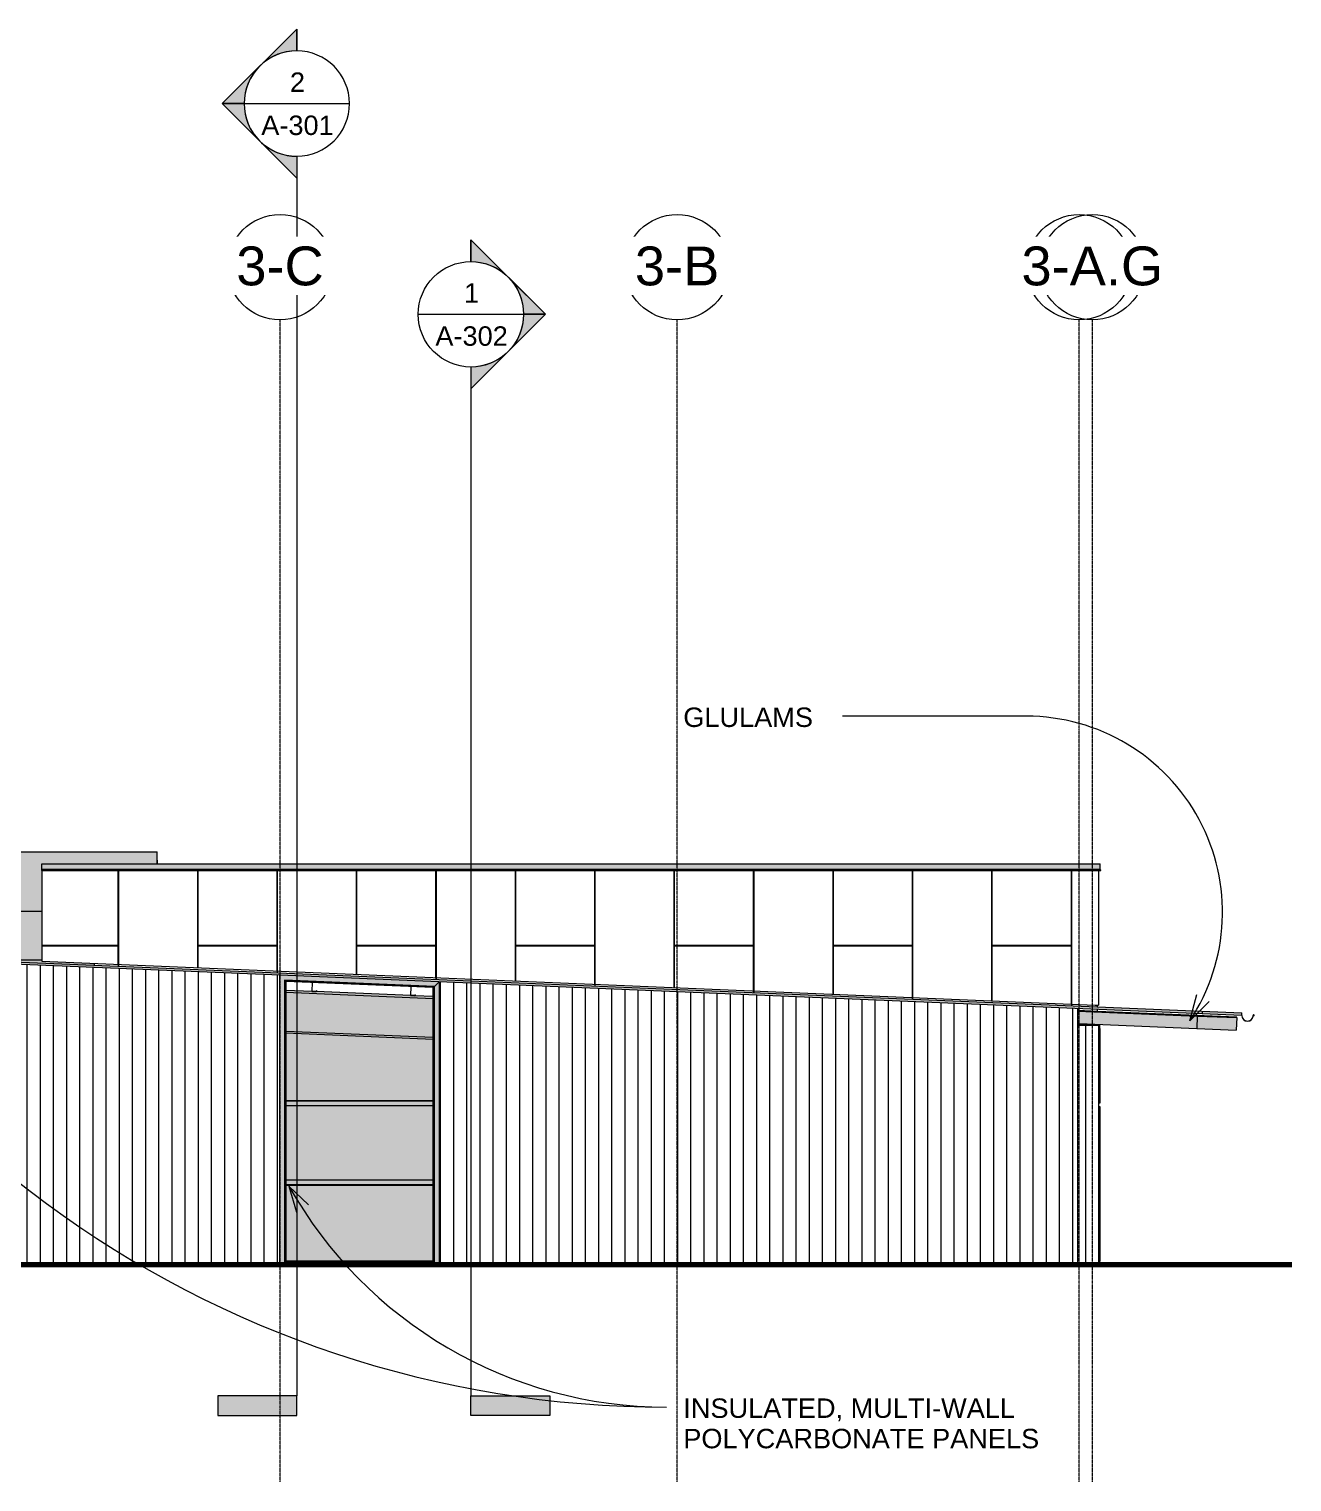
# Model space of a CAD drawing. Header units: inches. Extents: x 20478 to 36684, y -248 to 750.
# Drawn here: x 35917 to 36684, y -132 to 750 of the extents above; entities that cross this region are included whole.
import ezdxf

# ---------------------------------------------------------------- set-up
doc = ezdxf.new("R2010")
doc.units = ezdxf.units.IN
doc.header["$MEASUREMENT"] = 0
doc.linetypes.add('Grid Line 1_2_', pattern=[0.875, 0.5, -0.125, 0.125, -0.125])
for name, color, linetype, lineweight in [('A-CLNG', 13, 'Continuous', 13), ('A-GLAZ-CWMG', 51, 'Continuous', 9), ('A-ROOF', 132, 'Continuous', 13), ('A-ROOF-OTLN', 132, 'Continuous', 9), ('A-WALL', 113, 'Continuous', 13), ('A-WALL-PATT', 111, 'Continuous', 13), ('C-TOPO', 7, 'Continuous', 9), ('G-ANNO-SYMB', 111, 'Continuous', 9), ('G-ANNO-TEXT', 231, 'Continuous', 9), ('I-WALL', 2, 'Continuous', 13), ('L-SITE-WALL', 31, 'Continuous', 13), ('M-EQPM', 50, 'Continuous', 9), ('S-BEAM', 12, 'Continuous', 9), ('S-COLS', 52, 'Continuous', 9), ('S-GRID', 1, 'Continuous', 9), ('S-GRID-IDEN', 1, 'Continuous', 9)]:
    doc.layers.add(name, color=color, linetype=linetype, lineweight=lineweight)
doc.styles.add('Arial', font='arial.ttf', dxfattribs={"height": 23.60479})
doc.styles.add('Arial_1', font='arial.ttf', dxfattribs={"height": 11.802395})
pattern_1 = [(90, (-80696.909, 0), (-8, 5e-16), [])]

# ---------------------------------------------------------------- blocks, each defined once
blk = doc.blocks.new('Rectangular Mullion - Exterior 2_ x 4_5_-1146643-Elevation - North')
at = {"layer": 'A-GLAZ-CWMG'}
blk.add_hatch(color=256, dxfattribs=at).paths.add_polyline_path([(-22057.02, 143.5), (-22057.02, 145.5), (-22057.89, 145.5), (-22057.89, 143.5)], flags=0)
for p, q in [((-22057.02, 145.5), (-22057.89, 145.5)), ((-22057.89, 143.5), (-22057.02, 143.5)), ((-22057.02, 143.5), (-22057.02, 145.5))]:
    blk.add_line(p, q, dxfattribs=at)
blk = doc.blocks.new('W-Wide Flange - 8_ WIDE-1169469-Elevation - North')
at = {"layer": 'S-BEAM'}
for points in [[(-22462.14, 161.45), (-22462.14, 162.81), (-22551.64, 166.54), (-22551.64, 165.18), (-22472.8, 161.9)], [(-22462.14, 160.56), (-22462.14, 161.45), (-22551.64, 165.15), (-22551.64, 164.29), (-22493.31, 161.86)], [(-22462.14, 139.04), (-22462.14, 160.56), (-22551.64, 164.29), (-22551.64, 142.77), (-22493.31, 140.34)], [(-22462.14, 138.15), (-22462.14, 139.04), (-22551.64, 142.77), (-22551.64, 141.88), (-22493.31, 139.45)], [(-22462.14, 136.79), (-22462.14, 138.15), (-22551.64, 141.88), (-22551.64, 140.52), (-22493.31, 138.09)]]:
    blk.add_hatch(color=256, dxfattribs=at).paths.add_polyline_path(points, flags=0)
for p, q in [((-22535.62, 165.87), (-22551.64, 166.54)), ((-22462.14, 161.45), (-22551.64, 165.18)), ((-22475.67, 163.38), (-22533.26, 165.78)), ((-22462.14, 162.81), (-22473.31, 163.28)), ((-22551.64, 141.88), (-22462.14, 138.15)), ((-22462.14, 136.79), (-22551.64, 140.52))]:
    blk.add_line(p, q, dxfattribs=at)
blk = doc.blocks.new('Girt_Z - 8_D-1164392-Elevation - North')
at = {"layer": 'S-BEAM'}
h = blk.add_hatch(color=256, dxfattribs=at)
h.paths.add_polyline_path([(-22533.26, 165.78), (-22532.75, 166.33), (-22532.83, 166.4), (-22533.3, 165.89), (-22535.75, 165.93), (-22535.62, 165.87)], flags=0)
h.paths.add_polyline_path([(-22535.75, 165.93), (-22535.67, 166.01), (-22535.8, 166.07)], flags=0)
h.paths.add_polyline_path([(-22535.69, 166.06), (-22535.51, 171.25), (-22535.59, 171.26), (-22535.8, 166.07)], flags=0)
for p, q in [((-22535.59, 171.26), (-22535.8, 166.07)), ((-22535.69, 166.06), (-22535.48, 171.25)), ((-22533.3, 165.89), (-22535.62, 165.98)), ((-22535.62, 165.87), (-22533.26, 165.78)), ((-22532.83, 166.4), (-22533.3, 165.89)), ((-22533.26, 165.78), (-22532.75, 166.33)), ((-22532.75, 166.33), (-22532.83, 166.4))]:
    blk.add_line(p, q, dxfattribs=at)
for radius, end in [(0.188, 267.61406), (0.0782, 264.57169)]:
    blk.add_arc((-22535.61, 166.06), radius, 177.61406, end, dxfattribs=at)
blk = doc.blocks.new('Carrier_48TC_Standard_Efficiency_Gas_Heat_Electric_Cooling_Packaged_Rooftop_Unit_3_to_15_nominal_tons - 15 ton 48TC__16-873539-Elevation - North')
at = {"layer": 'M-EQPM'}
for points in [[(-22742.2, 193.33), (-22742.2, 214.73), (-22699.77, 214.73), (-22699.77, 243.5), (-22629.83, 243.5), (-22629.83, 250.7), (-22745.7, 250.7), (-22745.7, 193.33)], [(-22629.7, 243.5), (-22629.7, 245.58), (-22629.83, 245.58), (-22629.83, 243.5)], [(-22742.2, 184.99), (-22742.2, 197.08), (-22745.7, 197.08), (-22745.7, 185.14), (-22744.36, 185.08)]]:
    blk.add_hatch(color=256, dxfattribs=at).paths.add_polyline_path(points, flags=0)
for p, q in [((-22745.7, 250.7), (-22629.83, 250.7)), ((-22745.7, 193.33), (-22745.7, 250.7)), ((-22629.83, 243.5), (-22629.83, 250.7)), ((-22629.83, 245.58), (-22629.7, 245.58)), ((-22629.7, 245.58), (-22629.7, 243.5)), ((-22745.7, 197.08), (-22742.2, 197.08)), ((-22745.7, 185.14), (-22745.7, 197.08)), ((-22742.2, 193.33), (-22745.7, 193.33))]:
    blk.add_line(p, q, dxfattribs=at)
blk = doc.blocks.new('Carrier_48TC_Standard_Efficiency_Gas_Heat_Electric_Cooling_Packaged_Rooftop_Unit_3_to_15_nominal_tons - 5 ton 48TC__06-873527-Elevation - North')
at = {"layer": 'M-EQPM'}
for points in [[(-22667.83, 181.89), (-22667.83, 182.89), (-22699.77, 184.22), (-22699.77, 214.73), (-22742.2, 214.73), (-22742.2, 184.99), (-22683.38, 182.54)], [(-22667.83, 181.89), (-22667.83, 182.89), (-22699.77, 184.22), (-22699.77, 185.1), (-22742.2, 185.08), (-22742.2, 184.99), (-22683.38, 182.54)]]:
    blk.add_hatch(color=256, dxfattribs=at).paths.add_polyline_path(points, flags=0)
for p, q in [((-22742.2, 214.73), (-22699.77, 214.73)), ((-22742.2, 184.99), (-22742.2, 214.73)), ((-22742.2, 185.1), (-22699.77, 185.1)), ((-22742.2, 184.99), (-22742.2, 185.1)), ((-22667.83, 181.89), (-22667.83, 182.89)), ((-22667.83, 181.89), (-22667.83, 182.89))]:
    blk.add_line(p, q, dxfattribs=at)
blk = doc.blocks.new('Rectangular Mullion - Profile_Polycarbonate_Lower-1037133-Elevation - North')
at = {"layer": 'A-GLAZ-CWMG'}
for points in [[(-22493.31, 1.99), (-22462.14, 1.99), (-22462.14, 2.24), (-22551.64, 2.24), (-22551.64, 1.99)], [(-22493.31, 1.46), (-22462.14, 1.46), (-22462.14, 1.99), (-22551.64, 1.99), (-22551.64, 1.46)], [(-22493.31, 0), (-22462.14, 0), (-22462.14, 1.46), (-22551.64, 1.46), (-22551.64, 0)]]:
    blk.add_hatch(color=256, dxfattribs=at).paths.add_polyline_path(points, flags=0)
for p, q in [((-22551.64, 1.99), (-22551.64, 2.24)), ((-22551.64, 2.24), (-22462.14, 2.24)), ((-22551.64, 1.99), (-22462.14, 1.99)), ((-22551.64, 0), (-22551.64, 1.46)), ((-22551.64, 1.46), (-22462.14, 1.46)), ((-22462.14, 2.24), (-22462.14, 1.99)), ((-22462.14, 1.46), (-22462.14, 0))]:
    blk.add_line(p, q, dxfattribs=at)
blk = doc.blocks.new('Rectangular Mullion - Profile_Polycarbonate_Upper and left-1163908-Elevation - North')
at = {"layer": 'A-GLAZ-CWMG'}
for points in [[(-22552.43, 0), (-22552.43, 172.75), (-22555.27, 175.7), (-22555.27, 0)], [(-22551.89, 0), (-22551.89, 172.19), (-22552.43, 172.75), (-22552.43, 0)], [(-22551.64, 0), (-22551.64, 171.92), (-22551.89, 172.19), (-22551.89, 0)]]:
    blk.add_hatch(color=256, dxfattribs=at).paths.add_polyline_path(points, flags=0)
for p, q in [((-22552.43, 172.75), (-22552.43, 0)), ((-22551.89, 172.19), (-22551.89, 0)), ((-22551.64, 171.92), (-22551.64, 1.46))]:
    blk.add_line(p, q, dxfattribs=at)
blk = doc.blocks.new('Rectangular Mullion - Profile_Polycarbonate_right-1163909-Elevation - North')
at = {"layer": 'A-GLAZ-CWMG'}
for points in [[(-22462.14, 0), (-22461.89, 0), (-22461.89, 168.43), (-22462.14, 168.2), (-22462.14, 1.46)], [(-22461.89, 0), (-22461.35, 0), (-22461.35, 168.95), (-22461.89, 168.43), (-22461.89, 76.49)], [(-22458.52, 0), (-22458.52, 171.67), (-22461.35, 168.95), (-22461.35, 0)]]:
    blk.add_hatch(color=256, dxfattribs=at).paths.add_polyline_path(points, flags=0)
for p, q in [((-22461.89, 168.43), (-22462.14, 168.2)), ((-22462.14, 1.46), (-22462.14, 168.2)), ((-22461.35, 168.95), (-22461.89, 168.43)), ((-22461.89, 0), (-22461.89, 168.43)), ((-22458.52, 171.67), (-22461.35, 168.95)), ((-22461.35, 0), (-22461.35, 168.95))]:
    blk.add_line(p, q, dxfattribs=at)
blk = doc.blocks.new('Rectangular Mullion - Profile_Polycarbonate_Upper and left-1163910-Elevation - North')
at = {"layer": 'A-GLAZ-CWMG'}
for points in [[(-22461.35, 168.95), (-22458.52, 171.67), (-22555.27, 175.7), (-22552.43, 172.75), (-22493.31, 170.28)], [(-22461.89, 168.43), (-22461.35, 168.95), (-22552.43, 172.75), (-22551.89, 172.19), (-22462.14, 168.45)], [(-22462.14, 168.2), (-22461.89, 168.43), (-22551.89, 172.19), (-22551.64, 171.92), (-22480.28, 168.95)]]:
    blk.add_hatch(color=256, dxfattribs=at).paths.add_polyline_path(points, flags=0)
for p, q in [((-22461.35, 168.95), (-22552.43, 172.75)), ((-22461.89, 168.43), (-22551.89, 172.19)), ((-22462.14, 168.2), (-22551.64, 171.92)), ((-22462.14, 168.2), (-22461.89, 168.43)), ((-22461.89, 168.43), (-22461.35, 168.95)), ((-22461.35, 168.95), (-22458.52, 171.67))]:
    blk.add_line(p, q, dxfattribs=at)
blk = doc.blocks.new('Girt_C - 8_D-1076703-Elevation - North')
at = {"layer": 'S-BEAM'}
for points in [[(-22462.14, 51.12), (-22462.14, 51.3), (-22551.64, 51.25), (-22551.64, 51.12), (-22493.31, 51.12)], [(-22493.31, 48.75), (-22462.14, 48.75), (-22462.14, 51.12), (-22551.64, 51.12), (-22551.64, 48.75)], [(-22493.31, 48.27), (-22462.14, 48.27), (-22462.14, 48.75), (-22551.64, 48.75), (-22551.64, 48.27)]]:
    blk.add_hatch(color=256, dxfattribs=at).paths.add_polyline_path(points, flags=0)
for p, q in [((-22551.89, 51.3), (-22552.43, 51.3)), ((-22462.14, 51.3), (-22551.64, 51.3)), ((-22551.64, 48.75), (-22462.14, 48.75)), ((-22551.64, 48.27), (-22462.14, 48.27)), ((-22461.35, 51.3), (-22461.89, 51.3))]:
    blk.add_line(p, q, dxfattribs=at)
blk = doc.blocks.new('Girt_C - 8_D-1116926-Elevation - North')
at = {"layer": 'S-BEAM'}
for points in [[(-22493.31, 99.25), (-22462.14, 99.25), (-22462.14, 99.73), (-22551.64, 99.73), (-22551.64, 99.25)], [(-22493.31, 96.88), (-22462.14, 96.88), (-22462.14, 99.25), (-22551.64, 99.25), (-22551.64, 96.88)], [(-22551.64, 96.7), (-22462.14, 96.75), (-22462.14, 96.88), (-22551.64, 96.88), (-22551.64, 96.73)]]:
    blk.add_hatch(color=256, dxfattribs=at).paths.add_polyline_path(points, flags=0)
for p, q in [((-22551.64, 99.73), (-22462.14, 99.73)), ((-22462.14, 99.25), (-22551.64, 99.25)), ((-22552.43, 96.7), (-22551.89, 96.7)), ((-22551.64, 96.7), (-22462.14, 96.7)), ((-22461.89, 96.7), (-22461.35, 96.7))]:
    blk.add_line(p, q, dxfattribs=at)
blk = doc.blocks.new('Rectangular Mullion - Exterior 2_ x 4_5_-1146647-Elevation - North')
at = {"layer": 'A-GLAZ-CWMG'}
blk.add_hatch(color=256, dxfattribs=at).paths.add_polyline_path([(-22057.02, 0), (-22057.02, 2), (-22057.89, 2), (-22057.89, 0)], flags=0)
for p, q in [((-22057.02, 2), (-22057.89, 2)), ((-22057.02, 0), (-22057.02, 2))]:
    blk.add_line(p, q, dxfattribs=at)
blk = doc.blocks.new('Rectangular Mullion - Exterior 2_ x 4_5_-1115231-Elevation - North')
at = {"layer": 'A-GLAZ-CWMG'}
blk.add_hatch(color=256, dxfattribs=at).paths.add_polyline_path([(-22057.02, 2), (-22057.02, 96), (-22057.89, 96), (-22057.89, 2)], flags=0)
for p, q in [((-22057.89, 96), (-22057.02, 96)), ((-22057.02, 96), (-22057.02, 2)), ((-22057.02, 2), (-22057.89, 2))]:
    blk.add_line(p, q, dxfattribs=at)
blk = doc.blocks.new('Rectangular Mullion - Exterior 2_ x 4_5_-1142334-Elevation - North')
at = {"layer": 'A-GLAZ-CWMG'}
blk.add_hatch(color=256, dxfattribs=at).paths.add_polyline_path([(-22057.02, 98), (-22057.02, 143.5), (-22057.89, 143.48), (-22057.89, 98)], flags=0)
for p, q in [((-22057.89, 143.5), (-22057.02, 143.5)), ((-22057.02, 143.5), (-22057.02, 98)), ((-22057.02, 98), (-22057.89, 98))]:
    blk.add_line(p, q, dxfattribs=at)
blk = doc.blocks.new('Dimension Lumber - 5_5 x 7_5 Glulam-1165141-Elevation - North')
at = {"layer": 'S-BEAM'}
blk.add_hatch(color=256, dxfattribs=at).paths.add_polyline_path([(-21974.22, 142.48), (-21973.91, 149.98), (-21997.91, 150.98), (-21998.22, 143.48), (-21997.91, 143.47)], flags=0)
for p, q in [((-21997.91, 150.98), (-21973.91, 149.98)), ((-21998.22, 143.48), (-21974.22, 142.48)), ((-21973.91, 149.98), (-21974.22, 142.48))]:
    blk.add_line(p, q, dxfattribs=at)
blk = doc.blocks.new('Dimension Lumber - 5_5 x 7_5 Glulam-1165140-Elevation - North')
at = {"layer": 'S-BEAM'}
blk.add_hatch(color=256, dxfattribs=at).paths.add_polyline_path([(-21998.22, 143.48), (-21997.91, 150.98), (-22070.39, 154), (-22070.39, 146.49), (-22009.49, 143.95)], flags=0)
for p, q in [((-22070.39, 154), (-21997.91, 150.98)), ((-21997.91, 150.98), (-21998.22, 143.48)), ((-22070.39, 146.49), (-22070.07, 146.48)), ((-22069.64, 146.46), (-21998.22, 143.48))]:
    blk.add_line(p, q, dxfattribs=at)
blk = doc.blocks.new('Section - 3_32_ x 3_8_-18514-Elevation - North')
at = {"layer": 'G-ANNO-SYMB'}
blk.add_hatch(color=256, dxfattribs=at).paths.add_polyline_path([(-24196.84, -79.66), (-24148.84, -79.66), (-24148.84, -91.66), (-24196.84, -91.66)], flags=0)
for p, q in [((-24196.84, -79.66), (-24196.84, -91.66)), ((-24148.84, -79.66), (-24196.84, -79.66)), ((-24148.84, -91.66), (-24148.84, -79.66)), ((-24196.84, -91.66), (-24148.84, -91.66))]:
    blk.add_line(p, q, dxfattribs=at)
blk = doc.blocks.new('Section - Section Head - Filled-1526-Elevation - North')
at = {"layer": 'G-ANNO-SYMB'}
h = blk.add_hatch(color=256, dxfattribs=at)
edge = h.paths.add_edge_path(flags=0)
edge.add_arc((-24148.84, 577.16), 32.04, 90, 132.0784, ccw=False)
edge.add_line((-24148.84, 609.2), (-24148.84, 622.41))
edge.add_line((-24148.84, 622.41), (-24170.31, 600.94))
h = blk.add_hatch(color=256, dxfattribs=at)
edge = h.paths.add_edge_path(flags=0)
edge.add_line((-24171.46, 599.78), (-24194.09, 577.16))
edge.add_line((-24194.09, 577.16), (-24180.84, 577.16))
edge.add_arc((-24148.84, 577.16), 32, 135, 180, ccw=False)
h = blk.add_hatch(color=256, dxfattribs=at)
edge = h.paths.add_edge_path(flags=0)
edge.add_arc((-24148.84, 577.16), 32, 180, 225, ccw=False)
edge.add_line((-24180.84, 577.16), (-24194.09, 577.16))
edge.add_line((-24194.09, 577.16), (-24171.46, 554.53))
h = blk.add_hatch(color=256, dxfattribs=at)
edge = h.paths.add_edge_path(flags=0)
edge.add_line((-24170.31, 553.37), (-24148.84, 531.9))
edge.add_line((-24148.84, 531.9), (-24148.84, 545.12))
edge.add_arc((-24148.84, 577.16), 32.04, 227.9216, 270, ccw=False)
for p, q in [((-24194.09, 577.16), (-24148.84, 622.41)), ((-24170.31, 600.94), (-24148.84, 622.41)), ((-24148.84, 609.16), (-24148.84, 622.41)), ((-24148.84, 622.41), (-24148.84, 609.2)), ((-24194.09, 577.16), (-24171.46, 599.78)), ((-24194.09, 577.16), (-24148.84, 531.9)), ((-24180.84, 577.16), (-24194.09, 577.16)), ((-24171.46, 554.53), (-24194.09, 577.16)), ((-24194.09, 577.16), (-24180.84, 577.16)), ((-24148.84, 531.9), (-24170.31, 553.37)), ((-24148.84, 545.16), (-24148.84, 531.9)), ((-24148.84, 545.12), (-24148.84, 531.9))]:
    blk.add_line(p, q, dxfattribs=at)
for radius, start, end in [(32, 90, 270), (32.04, 90, 132.0784), (32, 270, 90), (32, 135, 180), (32, 180, 225), (32.04, 227.9216, 270)]:
    blk.add_arc((-24148.84, 577.16), radius, start, end, dxfattribs=at)
blk = doc.blocks.new('Grid - Grid Head - Circle-14747-Elevation - North')
at = {"layer": 'S-GRID-IDEN'}
blk.add_circle((-23085.89, 605.76), 32, dxfattribs=at)

msp = doc.modelspace()

# ---------------------------------------------------------------- hatches: boundary and pattern name
at = {"layer": 'A-ROOF', "lineweight": 5}
for points in [[(36629.754, 152.35156), (36629.754, 153.85286), (35830.754, 187.14453), (35830.754, 185.64323), (36615.15459, 152.95987)], [(36653.754, 151.35156), (36653.754, 152.85286), (36629.754, 153.85286), (36629.754, 152.35156)]]:
    msp.add_hatch(color=256, dxfattribs=at).paths.add_polyline_path(points, flags=0)
at = {"layer": 'A-ROOF-OTLN'}
msp.add_hatch(color=256, dxfattribs=at).paths.add_polyline_path([(36657.254, 147.85156), (36658.15986, 147.97082), (36659.004, 148.32047), (36659.72887, 148.87669), (36660.28509, 149.60156), (36660.63474, 150.44569), (36660.754, 151.35156), (36660.6915, 151.35156), (36660.57437, 150.46187), (36660.23096, 149.63281), (36659.68468, 148.92088), (36658.97275, 148.3746), (36658.14369, 148.03119), (36657.254, 147.91406), (36656.36431, 148.03119), (36655.53525, 148.3746), (36654.82332, 148.92088), (36654.27704, 149.63281), (36653.93363, 150.46187), (36653.8165, 151.35156), (36653.754, 151.35156), (36653.87326, 150.44569), (36654.22291, 149.60156), (36654.77912, 148.87669), (36655.504, 148.32047), (36656.34813, 147.97082)], flags=0)
at = {"layer": 'A-WALL', "lineweight": 5}
for points in [[(35924.879, 240), (36567.754, 240), (36567.754, 243.5), (35924.879, 243.5)], [(35924.879, 239.5), (36568.254, 239.5), (36567.6915, 240), (35924.879, 240)]]:
    msp.add_hatch(color=256, dxfattribs=at).paths.add_polyline_path(points, flags=0)
at = {"layer": 'A-WALL-PATT', "lineweight": 9}
h = msp.add_hatch(dxfattribs=at)
h.set_pattern_fill('FP_27', color=256, style=0, pattern_type=2)
h.set_pattern_definition([(90, (-81228.16, 677.25), (-193, -193), [48, -145]), (180, (-81228.16, 677.25), (-2e-14, -193), [96.25, -96.75]), (270, (-81324.4, 725.25), (-193, -193), [48, -145]), (180, (-81228.16, 725.25), (-2e-14, -193), [96.25, -96.75]), (270, (-81324.66, 725.25), (-193, -193), [48, -145]), (180, (-81324.66, 725.25), (-2e-14, -193), [96.25, -96.75]), (90, (-81420.9, 677.25), (-193, -193), [48, -145]), (180, (-81324.66, 677.25), (-2e-14, -193), [96.25, -96.75]), (90, (-81276.16, 725.5), (-193, -193), [48, -145]), (180, (-81227.9, 725.5), (-2e-14, -193), [48.25, -144.75]), (180, (-81227.9, 773.5), (-2e-14, -193), [48.25, -144.75]), (90, (-81372.66, 725.5), (-193, -193), [48, -145]), (180, (-81276.4, 725.5), (-2e-14, -193), [96.25, -96.75]), (270, (-81276.4, 773.5), (-193, -193), [48, -145]), (180, (-81276.4, 773.5), (-2e-14, -193), [96.25, -96.75]), (180, (-81372.9, 725.5), (-2e-14, -193), [48, -145]), (270, (-81372.9, 773.5), (-193, -193), [48, -145]), (180, (-81372.9, 773.5), (-2e-14, -193), [48, -145]), (90, (-81228.16, 773.75), (-193, -193), [48, -145]), (180, (-81228.16, 773.75), (-2e-14, -193), [96.25, -96.75]), (270, (-81324.4, 821.75), (-193, -193), [48, -145]), (180, (-81228.16, 821.75), (-2e-14, -193), [96.25, -96.75]), (270, (-81324.66, 821.75), (-193, -193), [48, -145]), (180, (-81324.66, 821.75), (-2e-14, -193), [96.25, -96.75]), (270, (-81420.9, 821.75), (-193, -193), [48, -145]), (180, (-81324.66, 773.75), (-2e-14, -193), [96.25, -96.75]), (90, (-81276.16, 822), (-193, -193), [48, -145]), (180, (-81227.9, 822), (-2e-14, -193), [48.25, -144.75]), (180, (-81227.9, 870), (-2e-14, -193), [48.25, -144.75]), (90, (-81372.66, 822), (-193, -193), [48, -145]), (180, (-81276.4, 822), (-2e-14, -193), [96.25, -96.75]), (270, (-81276.4, 870), (-193, -193), [48, -145]), (180, (-81276.4, 870), (-2e-14, -193), [96.25, -96.75]), (180, (-81372.9, 822), (-2e-14, -193), [48, -145]), (270, (-81372.9, 870), (-193, -193), [48, -145]), (180, (-81372.9, 870), (-2e-14, -193), [48, -145])])
h.paths.add_polyline_path([(36565.99359, 145.5), (36555.004, 145.9579), (36555.004, 145.5), (36563.31709, 145.5)], flags=0)
h.paths.add_polyline_path([(36566.129, 154.00173), (36566.129, 155.0026), (36554.254, 155.49739), (36554.254, 154.49652), (36563.31709, 154.1189)], flags=0)
h.paths.add_polyline_path([(36566.129, 156.5039), (36566.129, 157.5), (36564.754, 157.5), (36564.754, 157.56119), (35956.8165, 182.89192), (35956.8165, 181.89192), (36564.754, 156.56119)], flags=0)
h.paths.add_polyline_path([(35878.9415, 185.13671), (35878.9415, 239.45581), (35845.755, 239.45581), (35845.755, 191.27734), (35844.379, 191.27734), (35844.379, 186.57682), (35866.78523, 185.64323)], flags=0)
h = msp.add_hatch(dxfattribs=at)
h.set_pattern_fill('FP_31', color=256, style=0, pattern_type=2)
h.set_pattern_definition([(0, (-80697.16, 145.5), (-193, 193), [48, -145]), (90, (-80697.16, 145.5), (-193, 1e-14), [96.25, -96.75]), (180, (-80649.16, 241.75), (-193, 193), [48, -145]), (90, (-80649.16, 145.5), (-193, 1e-14), [96.25, -96.75]), (180, (-80649.16, 242), (-193, 193), [48, -145]), (90, (-80649.16, 242), (-193, 1e-14), [96.25, -96.75]), (0, (-80697.16, 338.25), (-193, 193), [48, -145]), (90, (-80697.16, 242), (-193, 1e-14), [96.25, -96.75]), (0, (-80648.9, 193.5), (-193, 193), [48, -145]), (90, (-80648.9, 145.25), (-193, 1e-14), [48.25, -144.75]), (90, (-80600.9, 145.25), (-193, 1e-14), [48.25, -144.75]), (0, (-80648.9, 290), (-193, 193), [48, -145]), (90, (-80648.9, 193.75), (-193, 1e-14), [96.25, -96.75]), (180, (-80600.9, 193.75), (-193, 193), [48, -145]), (90, (-80600.9, 193.75), (-193, 1e-14), [96.25, -96.75]), (90, (-80648.9, 290.25), (-193, 1e-14), [48, -145]), (180, (-80600.9, 290.25), (-193, 193), [48, -145]), (90, (-80600.9, 290.25), (-193, 1e-14), [48, -145]), (0, (-80600.66, 145.5), (-193, 193), [48, -145]), (90, (-80600.66, 145.5), (-193, 1e-14), [96.25, -96.75]), (180, (-80552.66, 241.75), (-193, 193), [48, -145]), (90, (-80552.66, 145.5), (-193, 1e-14), [96.25, -96.75]), (180, (-80552.66, 242), (-193, 193), [48, -145]), (90, (-80552.66, 242), (-193, 1e-14), [96.25, -96.75]), (180, (-80552.66, 338.25), (-193, 193), [48, -145]), (90, (-80600.66, 242), (-193, 1e-14), [96.25, -96.75]), (0, (-80552.4, 193.5), (-193, 193), [48, -145]), (90, (-80552.4, 145.25), (-193, 1e-14), [48.25, -144.75]), (90, (-80504.4, 145.25), (-193, 1e-14), [48.25, -144.75]), (0, (-80552.4, 290), (-193, 193), [48, -145]), (90, (-80552.4, 193.75), (-193, 1e-14), [96.25, -96.75]), (180, (-80504.4, 193.75), (-193, 193), [48, -145]), (90, (-80504.4, 193.75), (-193, 1e-14), [96.25, -96.75]), (90, (-80552.4, 290.25), (-193, 1e-14), [48, -145]), (180, (-80504.4, 290.25), (-193, 193), [48, -145]), (90, (-80504.4, 290.25), (-193, 1e-14), [48, -145])])
h.paths.add_polyline_path([(36564.754, 157.56119), (36564.754, 239.45581), (35924.879, 239.45581), (35924.879, 184.22265), (36554.254, 157.99869)], flags=0)
h = msp.add_hatch(dxfattribs=at)
h.set_pattern_fill('FP_32', color=256, style=0, pattern_type=2)
h.set_pattern_definition([(90, (-81188.034, 0), (-8, 5e-16), [])])
h.paths.add_polyline_path([(35830.754, 0), (36069.379, 0), (36069.379, 175.70052), (35830.754, 185.64323), (35830.754, 8.1437)], flags=0)
h = msp.add_hatch(dxfattribs=at)
h.set_pattern_fill('FP_29', color=256, style=0, pattern_type=2)
h.set_pattern_definition(pattern_1)
h.paths.add_polyline_path([(36166.129, 0), (36554.254, 0), (36554.254, 155.49739), (36166.129, 171.66927), (36166.129, 4.05694)], flags=0)
h = msp.add_hatch(dxfattribs=at)
h.set_pattern_fill('FP_29', color=256, style=0, pattern_type=2)
h.set_pattern_definition(pattern_1)
h.paths.add_polyline_path([(36566.754, 0), (36566.754, 145.5), (36554.254, 145.5), (36554.254, 0)], flags=0)
at = {"layer": 'I-WALL'}
h = msp.add_hatch(color=256, dxfattribs=at)
h.paths.add_polyline_path([(36073.001, 2.244), (36162.507, 2.244), (36162.507, 48.26791), (36073.001, 48.26791), (36073.001, 13.50081)], flags=0)
h.paths.add_polyline_path([(36073.001, 51.30469), (36162.507, 51.30469), (36162.507, 96.69531), (36073.001, 96.69531), (36073.001, 76.49403)], flags=0)
h.paths.add_polyline_path([(36162.507, 99.73209), (36162.507, 136.78982), (36073.001, 140.51923), (36073.001, 99.73209), (36131.33793, 99.73209)], flags=0)
at = {"layer": 'S-COLS', "lineweight": 5}
for points in [[(36554.5704, 145.5), (36554.53152, 145.97759), (36554.254, 145.98915), (36554.254, 145.5), (36554.53182, 145.5)], [(36555.004, 145.5), (36555.004, 146.5), (36554.5704, 146.5), (36554.5704, 145.5)]]:
    msp.add_hatch(color=256, dxfattribs=at).paths.add_polyline_path(points, flags=0)

# ---------------------------------------------------------------- linework, layer by layer
at = {"layer": 'A-CLNG'}
for p, q in [((36554.254, 154.49652), (36566.14962, 154.00087)), ((36566.14962, 153.50044), (36566.14962, 154.00087)), ((36554.5704, 145.97597), (36554.254, 145.98915)), ((36565.99359, 145.5), (36555.004, 145.9579)), ((36566.14962, 145.5), (36566.14962, 145.99393))]:
    msp.add_line(p, q, dxfattribs=at)
at = {"layer": 'A-ROOF'}
for p, q in [((35830.754, 187.14453), (36653.754, 152.85286)), ((36653.754, 151.35156), (36069.379, 175.70052)), ((36629.754, 153.85286), (36629.754, 152.35156)), ((36653.754, 151.35156), (36653.754, 152.85286))]:
    msp.add_line(p, q, dxfattribs=at)
at = {"layer": 'A-ROOF-OTLN'}
for p, q in [((36653.8165, 151.35156), (36653.754, 151.35156)), ((36660.85437, 151.15461), (36660.80974, 151.10998))]:
    msp.add_line(p, q, dxfattribs=at)
for centre, radius, start, end in [((36657.254, 151.35156), 3.5, 180, 360), ((36657.254, 151.35156), 3.4375, 180, 0), ((36660.9974, 151.35156), 0.3059, 232.15900918, 180), ((36660.9974, 151.35156), 0.2434, 234.01096711, 180)]:
    msp.add_arc(centre, radius, start, end, dxfattribs=at)
at = {"layer": 'A-WALL'}
for p, q in [((35924.879, 239.45581), (35924.879, 243.5)), ((35924.879, 243.5), (36567.754, 243.5)), ((36567.754, 240), (35924.879, 240)), ((35924.879, 239.5), (36568.254, 239.5)), ((35924.879, 239.45581), (36568.2098, 239.45581)), ((36567.754, 240), (36567.754, 243.5)), ((36568.254, 239.5), (36567.754, 240)), ((36568.2098, 239.45581), (36568.254, 239.5))]:
    msp.add_line(p, q, dxfattribs=at)
at = {"layer": 'C-TOPO'}
for p in [(35403.79608, 0), (36684.27126, 0)]:
    msp.add_line(p, (36189.21307, 0), dxfattribs=at)
at = {"layer": 'C-TOPO', "lineweight": 70}
for p, q in [((35403.79641, 0), (36189.21322, 0)), ((36189.21322, 0), (36684.27126, 0))]:
    msp.add_line(p, q, dxfattribs=at)
at = {"layer": 'G-ANNO-SYMB'}
for p, q in [((36047.70243, 705.15708), (36111.70243, 705.15708)), ((36079.70243, 673.15708), (36079.70243, -79.66081)), ((36153.4706, 577.15708), (36217.4706, 577.15708)), ((36185.4706, 545.15708), (36185.4706, -79.66081))]:
    msp.add_line(p, q, dxfattribs=at)
at = {"layer": 'G-ANNO-TEXT', "color": 145}
for p, q in [((36522.96359, 333.0857), (36402.85253, 333.0857)), ((36622.25474, 148.11463), (36626.4571, 164.13712)), ((36622.25474, 148.11463), (36633.90534, 159.88933)), ((36074.88842, 47.73688), (36086.81459, 36.24138)), ((36074.88842, 47.73688), (36079.46904, 31.8184))]:
    msp.add_line(p, q, dxfattribs=at)
for centre, radius, start, end in [((36304.25253, 548.89242), 635.42532, 197.31669361, 270), ((36522.96359, 213.95078), 119.13492, 326.45316841, 90), ((36304.25253, 176.50568), 263.03859, 209.31057412, 270)]:
    msp.add_arc(centre, radius, start, end, dxfattribs=at)
at = {"layer": 'L-SITE-WALL'}
for p, q in [((35924.879, 239.45581), (35924.879, 184.22265)), ((36566.754, 239.45581), (36566.754, 157.5)), ((36069.379, 175.70052), (35830.754, 185.64323)), ((35924.879, 184.22265), (36564.754, 157.56119)), ((36069.379, 0), (36069.379, 175.70052)), ((36166.129, 171.66927), (36166.129, 0)), ((36554.254, 0), (36554.254, 155.49739)), ((36564.754, 157.5), (36564.754, 157.56119)), ((36564.754, 157.5), (36566.754, 157.5)), ((36566.129, 156.5039), (36566.129, 157.5)), ((36566.129, 154.00173), (36566.129, 155.0026)), ((36554.254, 145.5), (36566.754, 145.5)), ((36566.754, 145.5), (36566.754, 0))]:
    msp.add_line(p, q, dxfattribs=at)
at = {"layer": 'S-BEAM'}
for p, q in [((36566.14962, 154.00087), (36650.75473, 150.47566)), ((36566.14962, 154.00087), (36626.75473, 151.47566)), ((36073.001, 99.5), (36162.507, 99.5))]:
    msp.add_line(p, q, dxfattribs=at)
at = {"layer": 'S-COLS'}
for p, q in [((36554.5704, 146.5), (36554.5704, 145.5)), ((36555.004, 146.5), (36554.5704, 146.5)), ((36555.004, 146.5), (36555.004, 145.5))]:
    msp.add_line(p, q, dxfattribs=at)
at = {"layer": 'S-GRID', "linetype": 'Grid Line 1_2_'}
msp.add_line((36069.504, -132), (36069.504, 573.76478), dxfattribs=at)

# ---------------------------------------------------------------- block references
at = {"layer": 'A-GLAZ-CWMG'}
for name in ['Rectangular Mullion - Profile_Polycarbonate_Upper and left-1163908-Elevation - North', 'Rectangular Mullion - Profile_Polycarbonate_Upper and left-1163910-Elevation - North', 'Rectangular Mullion - Profile_Polycarbonate_right-1163909-Elevation - North', 'Rectangular Mullion - Exterior 2_ x 4_5_-1146643-Elevation - North', 'Rectangular Mullion - Exterior 2_ x 4_5_-1142334-Elevation - North', 'Rectangular Mullion - Exterior 2_ x 4_5_-1115231-Elevation - North', 'Rectangular Mullion - Profile_Polycarbonate_Lower-1037133-Elevation - North', 'Rectangular Mullion - Exterior 2_ x 4_5_-1146647-Elevation - North']:
    msp.add_blockref(name, (58624.64422, 0), dxfattribs=at)
at = {"layer": 'G-ANNO-SYMB'}
for name, p in [('Section - Section Head - Filled-1526-Elevation - North', (60228.53774, 128)), ('Section - 3_32_ x 3_8_-18514-Elevation - North', (60228.53774, 0))]:
    msp.add_blockref(name, p, dxfattribs=at)
at = {"layer": 'G-ANNO-SYMB', "extrusion": (0, 0, -1)}
for name in ['Section - Section Head - Filled-1526-Elevation - North', 'Section - 3_32_ x 3_8_-18514-Elevation - North']:
    msp.add_blockref(name, (-12036.63529, 0), dxfattribs=at)
at = {"layer": 'M-EQPM'}
for name in ['Carrier_48TC_Standard_Efficiency_Gas_Heat_Electric_Cooling_Packaged_Rooftop_Unit_3_to_15_nominal_tons - 15 ton 48TC__16-873539-Elevation - North', 'Carrier_48TC_Standard_Efficiency_Gas_Heat_Electric_Cooling_Packaged_Rooftop_Unit_3_to_15_nominal_tons - 5 ton 48TC__06-873527-Elevation - North']:
    msp.add_blockref(name, (58624.64422, 0), dxfattribs=at)
at = {"layer": 'S-BEAM'}
for name, p in [('Girt_Z - 8_D-1164392-Elevation - North', (58624.64422, 0)), ('Girt_Z - 8_D-1164392-Elevation - North', (58684.59221, -2.49783)), ('W-Wide Flange - 8_ WIDE-1169469-Elevation - North', (58624.64422, 0)), ('Dimension Lumber - 5_5 x 7_5 Glulam-1165140-Elevation - North', (58624.64422, 0)), ('Dimension Lumber - 5_5 x 7_5 Glulam-1165141-Elevation - North', (58624.64422, 0)), ('Girt_C - 8_D-1116926-Elevation - North', (58624.64422, 0)), ('Girt_C - 8_D-1076703-Elevation - North', (58624.64422, 0))]:
    msp.add_blockref(name, p, dxfattribs=at)
at = {"layer": 'S-GRID-IDEN'}
for p in [(59155.39422, 0), (59396.64422, 0), (59640.89422, 0)]:
    msp.add_blockref('Grid - Grid Head - Circle-14747-Elevation - North', p, dxfattribs=at)

# ---------------------------------------------------------------- texts
at = {"layer": 'G-ANNO-SYMB', "attachment_point": 2, "line_spacing_factor": 0.938532, "style": 'Arial_1'}
for s, insert, char_height, width in [('2', (36080.11226, 724.04924), 11.8024, 10.944), ('A-301', (36080.11226, 697.86758), 11.802395, 52.416), ('1', (36185.88043, 596.04924), 11.8024, 10.944), ('A-302', (36185.88043, 569.86758), 11.802395, 52.416)]:
    msp.add_mtext(s, dxfattribs=dict(at, insert=insert, char_height=char_height, width=width))
at = {"layer": 'G-ANNO-TEXT', "color": 145, "insert": (36314.49253, -81.28436), "char_height": 11.8023952, "width": 257.04, "attachment_point": 1, "line_spacing_factor": 0.938532, "style": 'Arial_1', "bg_fill": 3, "box_fill_scale": 1.25, "bg_fill_color": 0, "bg_fill_transparency": 0}
msp.add_mtext('INSULATED, MULTI-WALL\\PPOLYCARBONATE PANELS', dxfattribs=at)

# ---------------------------------------------------------------- next in the draw order: linework, layer by layer
at = {"layer": 'S-GRID', "linetype": 'Grid Line 1_2_'}
for p, q in [((36555.004, -132), (36555.004, 573.76478)), ((36563.004, -132), (36563.004, 573.76478))]:
    msp.add_line(p, q, dxfattribs=at)

# ---------------------------------------------------------------- next in the draw order: texts
at = {"layer": 'G-ANNO-TEXT', "color": 145, "insert": (36314.49253, 338.33425), "char_height": 11.802395, "width": 93.744, "attachment_point": 1, "line_spacing_factor": 0.938532, "style": 'Arial_1', "bg_fill": 3, "box_fill_scale": 1.25, "bg_fill_color": 0, "bg_fill_transparency": 0}
msp.add_mtext('GLULAMS', dxfattribs=at)
at = {"layer": 'S-GRID-IDEN', "char_height": 23.60479, "attachment_point": 2, "line_spacing_factor": 0.938532, "style": 'Arial', "bg_fill": 3, "box_fill_scale": 1.25, "bg_fill_color": 0, "bg_fill_transparency": 0}
for s, insert, width in [('3-C', (36069.49785, 618.34727), 63.072), ('3-B', (36310.74785, 618.34727), 61.056), ('3-A', (36554.99785, 618.34727), 61.056)]:
    msp.add_mtext(s, dxfattribs=dict(at, insert=insert, width=width))

# ---------------------------------------------------------------- next in the draw order: linework, layer by layer
at = {"layer": 'S-GRID', "linetype": 'Grid Line 1_2_'}
msp.add_line((36310.754, -132), (36310.754, 573.76478), dxfattribs=at)

# ---------------------------------------------------------------- next in the draw order: block references
at = {"layer": 'S-GRID-IDEN'}
msp.add_blockref('Grid - Grid Head - Circle-14747-Elevation - North', (59648.89422, 0), dxfattribs=at)

# ---------------------------------------------------------------- next in the draw order: texts
at = {"layer": 'S-GRID-IDEN', "insert": (36562.99785, 618.34727), "char_height": 23.60479, "width": 102.528, "attachment_point": 2, "line_spacing_factor": 0.938532, "style": 'Arial', "bg_fill": 3, "box_fill_scale": 1.25, "bg_fill_color": 0, "bg_fill_transparency": 0}
msp.add_mtext('3-A.G', dxfattribs=at)

doc.saveas('drawing.dxf')
